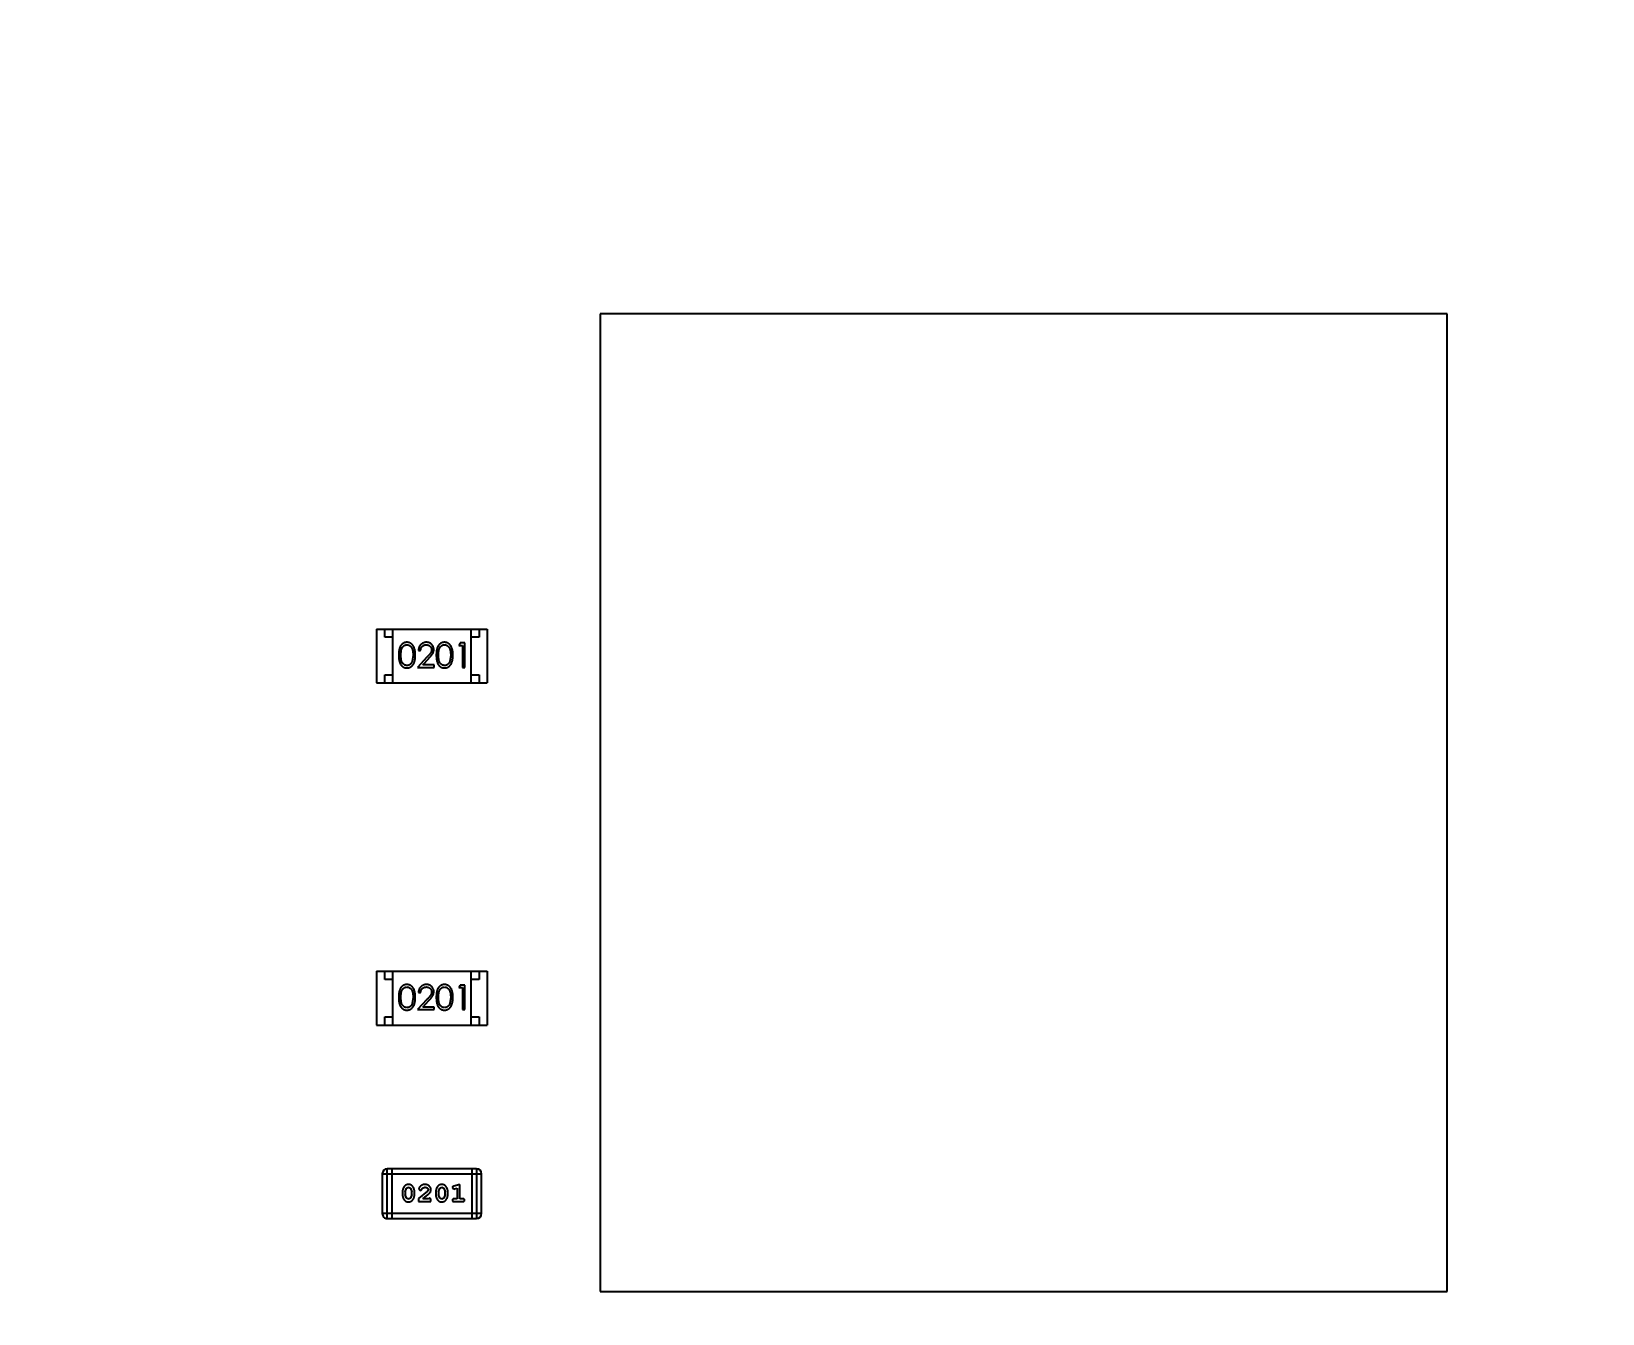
# Model space of a CAD drawing. Header units: inches. Extents: x 246 to 500, y -220 to -17.
# Drawn here: x 446.2 to 455.84, y -102.89 to -95.03 of the extents above; entities that cross this region are included whole.
import ezdxf

# ---------------------------------------------------------------- set-up
doc = ezdxf.new("R2010")
doc.units = ezdxf.units.IN
doc.header["$LTSCALE"] = 1.21
doc.header["$MEASUREMENT"] = 0
doc.header["$PDMODE"] = 3
doc.header["$PDSIZE"] = 0.3125
doc.layers.get('0').update_dxf_attribs({"linetype": 'CONTINUOUS'})
doc.layers.get('Defpoints').update_dxf_attribs({"linetype": 'CONTINUOUS'})
doc.layers.add('DIM', color=3, linetype='CONTINUOUS')
doc.styles.get("Standard").update_dxf_attribs({"font": 'txt', "width": 0.8})
doc.dimstyles.get("Standard").update_dxf_attribs({"dimtxt": 0.15625, "dimasz": 0.1875, "dimexe": 0.125, "dimexo": 0.0625, "dimgap": 0.09, "dimtad": 0, "dimtih": 1, "dimtoh": 1, "dimzin": 4, "dimdsep": 46, "dimtxsty": 'Standard', "dimblk": '_FILLED', "dimblk1": '_FILLED', "dimblk2": '_FILLED', "dimcen": 0.09, "dimazin": 1, "dimtp": 0.01, "dimtm": 0.01, "dimtfac": 1, "dimtofl": 0, "dimtmove": 0, "dimatfit": 3, "dimldrblk": '_FILLED', "dimfxl": 1, "dimtolj": 1, "dimtzin": 4, "dimarcsym": 0})

# ---------------------------------------------------------------- blocks, each defined once
blk = doc.blocks.new('_FILLED')
at = {"color": 0, "linetype": 'ByBlock'}
blk.add_solid([(0, 0), (-1, 0.1667), (-1, -0.1667)], dxfattribs=at)
blk = doc.blocks.new('*D61')
at = {"layer": 'Defpoints', "color": 0}
for p in [(433.4401, -77.4879), (433.4401, -91.8581), (457.6897, -127.8567)]:
    blk.add_point(p, dxfattribs=at)
at = {"layer": 'DIM', "color": 0, "lineweight": -2}
for p, q in [((433.4401, -91.7956), (433.4401, -77.3629)), ((457.6897, -127.7942), (457.6897, -77.3629)), ((435.4401, -77.4879), (442.2749, -77.4879)), ((455.6897, -77.4879), (448.8549, -77.4879))]:
    blk.add_line(p, q, dxfattribs=at)
at = {"layer": 'DIM', "color": 0, "lineweight": -2, "xscale": 2, "yscale": 2, "zscale": 2, "rotation": 180}
blk.add_blockref('_FILLED', (433.4401, -77.4879), dxfattribs=at)
at = {"layer": 'DIM', "color": 0, "lineweight": -2, "xscale": 2, "yscale": 2, "zscale": 2}
blk.add_blockref('_FILLED', (457.6897, -77.4879), dxfattribs=at)
at = {"layer": 'DIM', "color": 0, "insert": (445.5649, -77.4879), "char_height": 2, "attachment_point": 5}
blk.add_mtext('\\A1;24.25', dxfattribs=at)

msp = doc.modelspace()

# ---------------------------------------------------------------- linework, layer by layer
at = {"color": 7, "linetype": 'Continuous'}
for p, q in [((449.6889, -96.7599), (449.6889, -102.7599)), ((454.8889, -96.7599), (449.6889, -96.7599)), ((454.8889, -102.7599), (454.8889, -96.7599)), ((448.3151, -98.6942), (448.3151, -99.0242)), ((448.3151, -98.6942), (448.9951, -98.6942)), ((448.3651, -98.7442), (448.3651, -98.6942)), ((448.4151, -98.7442), (448.3651, -98.7442)), ((448.4151, -99.0242), (448.4151, -98.6942)), ((448.8951, -99.0242), (448.8951, -98.6942)), ((448.9451, -98.7442), (448.8951, -98.7442)), ((448.9451, -98.6942), (448.9451, -98.7442)), ((448.9951, -98.6942), (448.9951, -99.0242)), ((448.5396, -98.8539), (448.5339, -98.8916)), ((448.6247, -98.8668), (448.5665, -98.9289)), ((448.5723, -98.8251), (448.5858, -98.8251)), ((448.5986, -98.9135), (448.6362, -98.8735)), ((448.7704, -98.8539), (448.7647, -98.8916)), ((448.8292, -98.7789), (448.8204, -98.7943)), ((448.8204, -98.7943), (448.8434, -98.7943)), ((448.8569, -98.7789), (448.8292, -98.7789)), ((448.8434, -98.7943), (448.8434, -98.9289)), ((448.8569, -98.9289), (448.8569, -98.7789)), ((448.5665, -98.9289), (448.6684, -98.9289)), ((448.6684, -98.9135), (448.5986, -98.9135)), ((448.6684, -98.9289), (448.6684, -98.9135)), ((448.8434, -98.9289), (448.8569, -98.9289)), ((448.3151, -99.0242), (448.9951, -99.0242)), ((448.3651, -99.0242), (448.3651, -98.9742)), ((448.3651, -98.9742), (448.4151, -98.9742)), ((448.8951, -98.9742), (448.9451, -98.9742)), ((448.9451, -98.9742), (448.9451, -99.0242)), ((448.3151, -100.7941), (448.3151, -101.1241)), ((448.3151, -100.7941), (448.9951, -100.7941)), ((448.3651, -100.8441), (448.3651, -100.7941)), ((448.4151, -101.1241), (448.4151, -100.7941)), ((448.8951, -101.1241), (448.8951, -100.7941)), ((448.9451, -100.7941), (448.9451, -100.8441)), ((448.9951, -100.7941), (448.9951, -101.1241)), ((448.4151, -100.8441), (448.3651, -100.8441)), ((448.8292, -100.8788), (448.8204, -100.8942)), ((448.8204, -100.8942), (448.8435, -100.8942)), ((448.8569, -100.8788), (448.8292, -100.8788)), ((448.8435, -100.8942), (448.8435, -101.0288)), ((448.8569, -101.0288), (448.8569, -100.8788)), ((448.9451, -100.8441), (448.8951, -100.8441)), ((448.5396, -100.9538), (448.534, -100.9916)), ((448.6247, -100.9668), (448.5666, -101.0288)), ((448.5723, -100.925), (448.5858, -100.925)), ((448.5987, -101.0135), (448.6362, -100.9734)), ((448.7704, -100.9538), (448.7647, -100.9916)), ((448.3651, -101.1241), (448.3651, -101.0741)), ((448.3651, -101.0741), (448.4151, -101.0741)), ((448.5666, -101.0288), (448.6685, -101.0288)), ((448.6685, -101.0135), (448.5987, -101.0135)), ((448.6685, -101.0288), (448.6685, -101.0135)), ((448.8435, -101.0288), (448.8569, -101.0288)), ((448.8951, -101.0741), (448.9451, -101.0741)), ((448.9451, -101.0741), (448.9451, -101.1241)), ((448.3151, -101.1241), (448.9951, -101.1241)), ((448.3505, -102.037), (448.3505, -102.2808)), ((448.3505, -102.037), (448.9601, -102.037)), ((448.3809, -102.3113), (448.3809, -102.0065)), ((448.9296, -102.0065), (448.3809, -102.0065)), ((448.4114, -102.3113), (448.4114, -102.0065)), ((448.8991, -102.0065), (448.8991, -102.3113)), ((448.9296, -102.0065), (448.9296, -102.3113)), ((448.9601, -102.2808), (448.9601, -102.037)), ((448.4743, -102.1469), (448.4743, -102.1646)), ((448.4916, -102.1471), (448.4989, -102.1254)), ((448.4916, -102.1471), (448.4916, -102.1644)), ((448.4989, -102.1254), (448.5113, -102.1196)), ((448.5113, -102.1196), (448.5234, -102.1248)), ((448.5234, -102.1248), (448.531, -102.1471)), ((448.531, -102.1644), (448.531, -102.1471)), ((448.5483, -102.1646), (448.5483, -102.1469)), ((448.6269, -102.1438), (448.5719, -102.1888)), ((448.575, -102.1316), (448.5838, -102.14)), ((448.5838, -102.14), (448.5923, -102.1335)), ((448.5923, -102.1335), (448.5973, -102.1249)), ((448.5973, -102.1249), (448.6122, -102.1196)), ((448.6317, -102.1341), (448.6269, -102.1438)), ((448.6788, -102.1469), (448.6788, -102.1646)), ((448.6962, -102.1471), (448.7034, -102.1254)), ((448.6962, -102.1471), (448.6962, -102.1644)), ((448.7034, -102.1254), (448.7158, -102.1196)), ((448.7158, -102.1196), (448.7279, -102.1248)), ((448.7279, -102.1248), (448.7355, -102.1471)), ((448.7355, -102.1644), (448.7355, -102.1471)), ((448.7528, -102.1646), (448.7528, -102.1469)), ((448.7811, -102.1213), (448.789, -102.1306)), ((448.789, -102.1306), (448.7944, -102.1295)), ((448.8267, -102.1023), (448.7901, -102.1121)), ((448.7944, -102.1295), (448.8094, -102.1254)), ((448.8094, -102.1254), (448.8094, -102.1904)), ((448.8267, -102.1904), (448.8267, -102.1023)), ((448.4993, -102.1866), (448.4916, -102.1644)), ((448.5114, -102.1919), (448.4993, -102.1866)), ((448.5237, -102.1861), (448.5114, -102.1919)), ((448.531, -102.1644), (448.5237, -102.1861)), ((448.5719, -102.1888), (448.5719, -102.2077)), ((448.5719, -102.2077), (448.649, -102.2077)), ((448.5986, -102.1904), (448.6322, -102.1633)), ((448.6348, -102.1904), (448.5986, -102.1904)), ((448.6403, -102.1872), (448.6348, -102.1904)), ((448.649, -102.2077), (448.649, -102.1998)), ((448.7038, -102.1866), (448.6962, -102.1644)), ((448.7159, -102.1919), (448.7038, -102.1866)), ((448.7282, -102.1861), (448.7159, -102.1919)), ((448.7355, -102.1644), (448.7282, -102.1861)), ((448.8094, -102.1904), (448.7921, -102.1904)), ((448.7921, -102.2077), (448.844, -102.2077)), ((448.844, -102.1904), (448.8267, -102.1904)), ((448.9601, -102.2808), (448.3505, -102.2808)), ((448.3809, -102.3113), (448.9296, -102.3113)), ((449.6889, -102.7599), (454.8889, -102.7599))]:
    msp.add_line(p, q, dxfattribs=at)
for centre, start, end in [((448.3809, -102.037), 89.99989, 179.99989), ((448.9296, -102.037), 359.99989, 89.99989), ((448.3809, -102.2808), 179.99989, 269.99989), ((448.9296, -102.2808), 269.99989, 359.99989)]:
    msp.add_arc(centre, 0.0305, start, end, dxfattribs=at)
for points, knots in [([(448.5013, -98.7751), (448.5001, -98.7751), (448.4978, -98.7751), (448.4943, -98.7756), (448.491, -98.7762), (448.4877, -98.7772), (448.4844, -98.7783), (448.4813, -98.7798), (448.4783, -98.7815), (448.4753, -98.7834), (448.4725, -98.7857), (448.4699, -98.7881), (448.4674, -98.7908), (448.4651, -98.7938), (448.4629, -98.797), (448.4609, -98.8004), (448.4591, -98.8041), (448.4574, -98.8081), (448.4559, -98.8124), (448.4546, -98.8171), (448.4535, -98.8222), (448.4527, -98.8278), (448.452, -98.8337), (448.4515, -98.8401), (448.4512, -98.8469), (448.4512, -98.8516), (448.4511, -98.854)], [0, 0, 0, 0, 0.033742, 0.066533, 0.099153, 0.13154, 0.164087, 0.196563, 0.229707, 0.263315, 0.297504, 0.331686, 0.366482, 0.4021, 0.438958, 0.476748, 0.515985, 0.556589, 0.599519, 0.645765, 0.695487, 0.748721, 0.805687, 0.866754, 0.931405, 1, 1, 1, 1]), ([(448.5531, -98.854), (448.553, -98.8517), (448.553, -98.8472), (448.5527, -98.8406), (448.5522, -98.8344), (448.5514, -98.8286), (448.5505, -98.8231), (448.5493, -98.818), (448.5479, -98.8132), (448.5463, -98.8088), (448.5445, -98.8047), (448.5426, -98.8009), (448.5404, -98.7973), (448.5382, -98.794), (448.5358, -98.791), (448.5332, -98.7882), (448.5305, -98.7857), (448.5276, -98.7835), (448.5246, -98.7815), (448.5216, -98.7798), (448.5184, -98.7783), (448.5151, -98.7771), (448.5118, -98.7762), (448.5084, -98.7755), (448.5049, -98.7751), (448.5025, -98.7751), (448.5013, -98.7751)], [0, 0, 0, 0, 0.065278, 0.127205, 0.186168, 0.241675, 0.294115, 0.343609, 0.390387, 0.434463, 0.476646, 0.517002, 0.555936, 0.593716, 0.630057, 0.665601, 0.700745, 0.734917, 0.768681, 0.802087, 0.834849, 0.867433, 0.900138, 0.932806, 0.966212, 1, 1, 1, 1]), ([(448.6212, -98.7751), (448.6195, -98.7751), (448.6162, -98.7752), (448.6114, -98.7759), (448.6068, -98.777), (448.6024, -98.7785), (448.5982, -98.7805), (448.5941, -98.7829), (448.5903, -98.7858), (448.5868, -98.7891), (448.5835, -98.7927), (448.5806, -98.7966), (448.5782, -98.8008), (448.5762, -98.8052), (448.5745, -98.8098), (448.5734, -98.8147), (448.5726, -98.8198), (448.5724, -98.8233), (448.5723, -98.8251)], [0, 0, 0, 0, 0.06445, 0.126725, 0.187421, 0.247417, 0.306749, 0.366595, 0.427749, 0.490235, 0.553031, 0.614805, 0.676505, 0.738096, 0.801021, 0.864897, 0.931209, 1, 1, 1, 1]), ([(448.6665, -98.8197), (448.6665, -98.8182), (448.6664, -98.8153), (448.6658, -98.811), (448.6648, -98.8068), (448.6635, -98.8028), (448.6617, -98.7989), (448.6595, -98.7953), (448.657, -98.7917), (448.654, -98.7883), (448.6508, -98.7852), (448.6473, -98.7825), (448.6435, -98.7802), (448.6396, -98.7783), (448.6353, -98.7769), (448.6308, -98.7758), (448.6261, -98.7752), (448.6229, -98.7751), (448.6212, -98.7751)], [0, 0, 0, 0, 0.06271, 0.123347, 0.183401, 0.242828, 0.302097, 0.36242, 0.423725, 0.487032, 0.550491, 0.612709, 0.674265, 0.73617, 0.799211, 0.863483, 0.930525, 1, 1, 1, 1]), ([(448.7321, -98.7751), (448.7309, -98.7751), (448.7285, -98.7751), (448.7251, -98.7756), (448.7217, -98.7762), (448.7184, -98.7772), (448.7152, -98.7783), (448.7121, -98.7798), (448.7091, -98.7815), (448.7061, -98.7834), (448.7033, -98.7857), (448.7006, -98.7881), (448.6982, -98.7908), (448.6958, -98.7938), (448.6937, -98.797), (448.6917, -98.8004), (448.6898, -98.8041), (448.6882, -98.8081), (448.6867, -98.8124), (448.6854, -98.8171), (448.6843, -98.8222), (448.6835, -98.8278), (448.6828, -98.8337), (448.6823, -98.8401), (448.682, -98.8469), (448.6819, -98.8516), (448.6819, -98.854)], [0, 0, 0, 0, 0.033742, 0.066533, 0.099153, 0.13154, 0.164087, 0.196563, 0.229707, 0.263315, 0.297504, 0.331686, 0.366482, 0.4021, 0.438958, 0.476748, 0.515985, 0.556589, 0.599519, 0.645765, 0.695487, 0.748721, 0.805687, 0.866754, 0.931405, 1, 1, 1, 1]), ([(448.7838, -98.854), (448.7838, -98.8517), (448.7838, -98.8472), (448.7835, -98.8406), (448.7829, -98.8344), (448.7822, -98.8286), (448.7812, -98.8231), (448.7801, -98.818), (448.7786, -98.8132), (448.7771, -98.8088), (448.7752, -98.8047), (448.7733, -98.8009), (448.7712, -98.7973), (448.769, -98.794), (448.7665, -98.791), (448.764, -98.7882), (448.7613, -98.7857), (448.7584, -98.7835), (448.7554, -98.7815), (448.7523, -98.7798), (448.7492, -98.7783), (448.7459, -98.7771), (448.7426, -98.7762), (448.7391, -98.7755), (448.7356, -98.7751), (448.7333, -98.7751), (448.7321, -98.7751)], [0, 0, 0, 0, 0.065278, 0.127205, 0.186168, 0.241675, 0.294115, 0.343609, 0.390387, 0.434463, 0.476646, 0.517002, 0.555936, 0.593716, 0.630057, 0.665601, 0.700745, 0.734917, 0.768681, 0.802087, 0.834849, 0.867433, 0.900138, 0.932806, 0.966212, 1, 1, 1, 1]), ([(448.4511, -98.854), (448.4512, -98.8564), (448.4512, -98.861), (448.4515, -98.8678), (448.452, -98.8741), (448.4527, -98.8801), (448.4536, -98.8856), (448.4547, -98.8908), (448.456, -98.8955), (448.4575, -98.8998), (448.4592, -98.9038), (448.4611, -98.9075), (448.4631, -98.911), (448.4652, -98.9142), (448.4675, -98.9172), (448.47, -98.9199), (448.4727, -98.9223), (448.4755, -98.9245), (448.4784, -98.9265), (448.4814, -98.9281), (448.4845, -98.9296), (448.4877, -98.9307), (448.491, -98.9317), (448.4943, -98.9323), (448.4978, -98.9327), (448.5001, -98.9328), (448.5013, -98.9328)], [0, 0, 0, 0, 0.068113, 0.132564, 0.193427, 0.250218, 0.303569, 0.353576, 0.400235, 0.443586, 0.484619, 0.524292, 0.56238, 0.599049, 0.63494, 0.669782, 0.704009, 0.737842, 0.771098, 0.803896, 0.836415, 0.868639, 0.900715, 0.933378, 0.966213, 1, 1, 1, 1]), ([(448.4646, -98.8539), (448.4646, -98.8519), (448.4646, -98.848), (448.4649, -98.8423), (448.4652, -98.8371), (448.4657, -98.8322), (448.4663, -98.8276), (448.4672, -98.8235), (448.4681, -98.8197), (448.4692, -98.8163), (448.4704, -98.8132), (448.4718, -98.8103), (448.4733, -98.8076), (448.4749, -98.8051), (448.4766, -98.8028), (448.4785, -98.8006), (448.4806, -98.7987), (448.4834, -98.7965), (448.4872, -98.7941), (448.4919, -98.792), (448.4968, -98.7907), (448.5001, -98.7906), (448.5017, -98.7905)], [0, 0, 0, 0, 0.073302, 0.142286, 0.206253, 0.266017, 0.321612, 0.372532, 0.419497, 0.462398, 0.502825, 0.541489, 0.579034, 0.615143, 0.650298, 0.684912, 0.718701, 0.752189, 0.817245, 0.879117, 0.939613, 1, 1, 1, 1]), ([(448.5017, -98.9174), (448.5001, -98.9173), (448.4968, -98.9171), (448.4919, -98.9158), (448.4872, -98.9138), (448.4834, -98.9114), (448.4806, -98.9091), (448.4785, -98.9072), (448.4766, -98.905), (448.4748, -98.9027), (448.4732, -98.9002), (448.4717, -98.8975), (448.4704, -98.8946), (448.4691, -98.8915), (448.468, -98.8881), (448.4671, -98.8843), (448.4664, -98.8801), (448.4657, -98.8756), (448.4652, -98.8707), (448.4649, -98.8655), (448.4646, -98.8598), (448.4646, -98.8559), (448.4646, -98.8539)], [0, 0, 0, 0, 0.060034, 0.120278, 0.182348, 0.247919, 0.281641, 0.315701, 0.350322, 0.385703, 0.421819, 0.459196, 0.497866, 0.538301, 0.58121, 0.628183, 0.679403, 0.734699, 0.794074, 0.858416, 0.927049, 1, 1, 1, 1]), ([(448.5013, -98.9328), (448.5025, -98.9328), (448.5049, -98.9327), (448.5084, -98.9323), (448.5118, -98.9316), (448.5152, -98.9307), (448.5184, -98.9295), (448.5216, -98.928), (448.5247, -98.9263), (448.5277, -98.9243), (448.5306, -98.922), (448.5333, -98.9195), (448.5359, -98.9167), (448.5383, -98.9137), (448.5406, -98.9104), (448.5427, -98.9068), (448.5446, -98.903), (448.5464, -98.899), (448.548, -98.8946), (448.5493, -98.8898), (448.5505, -98.8847), (448.5515, -98.8793), (448.5521, -98.8735), (448.5527, -98.8673), (448.553, -98.8608), (448.553, -98.8563), (448.5531, -98.854)], [0, 0, 0, 0, 0.033824, 0.067298, 0.10028, 0.133019, 0.165736, 0.198792, 0.232372, 0.266409, 0.301016, 0.336196, 0.371972, 0.408574, 0.446394, 0.485225, 0.525372, 0.567224, 0.611081, 0.65775, 0.70702, 0.759235, 0.814484, 0.873227, 0.934937, 1, 1, 1, 1]), ([(448.5017, -98.7905), (448.5034, -98.7906), (448.5067, -98.7907), (448.5115, -98.792), (448.5162, -98.7941), (448.5199, -98.7964), (448.5228, -98.7987), (448.5248, -98.8007), (448.5268, -98.803), (448.5286, -98.8054), (448.5303, -98.8082), (448.5318, -98.8111), (448.5333, -98.8143), (448.5346, -98.8177), (448.5358, -98.8214), (448.5368, -98.8253), (448.5377, -98.8295), (448.5384, -98.8339), (448.5389, -98.8385), (448.5394, -98.8434), (448.5395, -98.8486), (448.5396, -98.8521), (448.5396, -98.8539)], [0, 0, 0, 0, 0.059689, 0.119507, 0.181075, 0.246162, 0.279894, 0.314468, 0.350403, 0.387474, 0.426147, 0.466624, 0.508745, 0.553328, 0.600058, 0.649177, 0.700552, 0.754894, 0.811825, 0.871514, 0.934319, 1, 1, 1, 1]), ([(448.5858, -98.8251), (448.5859, -98.8237), (448.5861, -98.8211), (448.5869, -98.8174), (448.5878, -98.8138), (448.5891, -98.8105), (448.5906, -98.8074), (448.5923, -98.8045), (448.5943, -98.8019), (448.5966, -98.7995), (448.599, -98.7974), (448.6016, -98.7955), (448.6044, -98.794), (448.6074, -98.7927), (448.6104, -98.7917), (448.6137, -98.791), (448.617, -98.7906), (448.6194, -98.7905), (448.6205, -98.7905)], [0, 0, 0, 0, 0.073648, 0.143686, 0.210962, 0.275557, 0.338064, 0.399311, 0.4594, 0.51934, 0.579024, 0.637809, 0.695959, 0.754122, 0.813113, 0.873453, 0.935561, 1, 1, 1, 1]), ([(448.6205, -98.7905), (448.6216, -98.7905), (448.6239, -98.7906), (448.6271, -98.791), (448.6302, -98.7917), (448.6331, -98.7927), (448.636, -98.7939), (448.6387, -98.7955), (448.6412, -98.7973), (448.6437, -98.7994), (448.6459, -98.8017), (448.6478, -98.8041), (448.6494, -98.8066), (448.6508, -98.8093), (448.6518, -98.812), (448.6525, -98.8149), (448.653, -98.8178), (448.653, -98.8199), (448.6531, -98.8209)], [0, 0, 0, 0, 0.068027, 0.133505, 0.19695, 0.26027, 0.322741, 0.384982, 0.448465, 0.513424, 0.578224, 0.640011, 0.700094, 0.760067, 0.819012, 0.877878, 0.938035, 1, 1, 1, 1]), ([(448.6531, -98.8209), (448.653, -98.8225), (448.6529, -98.8257), (448.6518, -98.8305), (448.6501, -98.8352), (448.6482, -98.839), (448.6461, -98.8421), (448.6442, -98.8448), (448.6419, -98.8477), (448.6392, -98.851), (448.6361, -98.8545), (448.6327, -98.8584), (448.6288, -98.8625), (448.6261, -98.8654), (448.6247, -98.8668)], [0, 0, 0, 0, 0.088014, 0.174976, 0.2638, 0.355443, 0.406413, 0.465519, 0.533076, 0.609353, 0.693899, 0.787171, 0.889197, 1, 1, 1, 1]), ([(448.6362, -98.8735), (448.6376, -98.872), (448.6404, -98.869), (448.6443, -98.8646), (448.6479, -98.8605), (448.6511, -98.8566), (448.6539, -98.853), (448.6564, -98.8496), (448.6585, -98.8465), (448.6608, -98.8426), (448.6632, -98.8379), (448.6651, -98.832), (448.6663, -98.8259), (448.6665, -98.8218), (448.6665, -98.8197)], [0, 0, 0, 0, 0.09953, 0.192079, 0.277712, 0.357454, 0.429648, 0.495771, 0.555538, 0.608657, 0.707578, 0.804328, 0.901298, 1, 1, 1, 1]), ([(448.6819, -98.854), (448.6819, -98.8564), (448.682, -98.861), (448.6823, -98.8678), (448.6828, -98.8741), (448.6835, -98.8801), (448.6844, -98.8856), (448.6854, -98.8908), (448.6868, -98.8955), (448.6883, -98.8998), (448.69, -98.9038), (448.6918, -98.9075), (448.6938, -98.911), (448.696, -98.9142), (448.6983, -98.9172), (448.7008, -98.9199), (448.7034, -98.9223), (448.7062, -98.9245), (448.7092, -98.9265), (448.7122, -98.9281), (448.7153, -98.9296), (448.7185, -98.9307), (448.7217, -98.9317), (448.7251, -98.9323), (448.7285, -98.9327), (448.7309, -98.9328), (448.7321, -98.9328)], [0, 0, 0, 0, 0.068113, 0.132564, 0.193427, 0.250218, 0.303569, 0.353576, 0.400235, 0.443586, 0.484619, 0.524292, 0.56238, 0.599049, 0.63494, 0.669782, 0.704009, 0.737842, 0.771098, 0.803896, 0.836415, 0.868639, 0.900715, 0.933378, 0.966213, 1, 1, 1, 1]), ([(448.6954, -98.8539), (448.6954, -98.8519), (448.6954, -98.848), (448.6957, -98.8423), (448.696, -98.8371), (448.6965, -98.8322), (448.6971, -98.8276), (448.6979, -98.8235), (448.6988, -98.8197), (448.6999, -98.8163), (448.7012, -98.8132), (448.7025, -98.8103), (448.704, -98.8076), (448.7057, -98.8051), (448.7074, -98.8028), (448.7093, -98.8006), (448.7113, -98.7987), (448.7142, -98.7965), (448.7179, -98.7941), (448.7226, -98.792), (448.7275, -98.7907), (448.7309, -98.7906), (448.7325, -98.7905)], [0, 0, 0, 0, 0.073302, 0.142286, 0.206253, 0.266017, 0.321612, 0.372532, 0.419497, 0.462398, 0.502825, 0.541489, 0.579034, 0.615143, 0.650298, 0.684912, 0.718701, 0.752189, 0.817245, 0.879117, 0.939613, 1, 1, 1, 1]), ([(448.7325, -98.9174), (448.7309, -98.9173), (448.7276, -98.9171), (448.7227, -98.9158), (448.7179, -98.9138), (448.7142, -98.9114), (448.7113, -98.9091), (448.7093, -98.9072), (448.7074, -98.905), (448.7056, -98.9027), (448.704, -98.9002), (448.7025, -98.8975), (448.7012, -98.8946), (448.6999, -98.8915), (448.6988, -98.8881), (448.6979, -98.8843), (448.6971, -98.8801), (448.6965, -98.8756), (448.696, -98.8707), (448.6956, -98.8655), (448.6954, -98.8598), (448.6954, -98.8559), (448.6954, -98.8539)], [0, 0, 0, 0, 0.060034, 0.120278, 0.182348, 0.247919, 0.281641, 0.315701, 0.350322, 0.385703, 0.421819, 0.459196, 0.497866, 0.538301, 0.58121, 0.628183, 0.679403, 0.734699, 0.794074, 0.858416, 0.927049, 1, 1, 1, 1]), ([(448.7321, -98.9328), (448.7333, -98.9328), (448.7356, -98.9327), (448.7391, -98.9323), (448.7426, -98.9316), (448.7459, -98.9307), (448.7492, -98.9295), (448.7524, -98.928), (448.7555, -98.9263), (448.7585, -98.9243), (448.7614, -98.922), (448.7641, -98.9195), (448.7667, -98.9167), (448.7691, -98.9137), (448.7714, -98.9104), (448.7734, -98.9068), (448.7754, -98.903), (448.7771, -98.899), (448.7788, -98.8946), (448.7801, -98.8898), (448.7813, -98.8847), (448.7822, -98.8793), (448.7829, -98.8735), (448.7835, -98.8673), (448.7838, -98.8608), (448.7838, -98.8563), (448.7838, -98.854)], [0, 0, 0, 0, 0.033824, 0.067298, 0.10028, 0.133019, 0.165736, 0.198792, 0.232372, 0.266409, 0.301016, 0.336196, 0.371972, 0.408574, 0.446394, 0.485225, 0.525372, 0.567224, 0.611081, 0.65775, 0.70702, 0.759235, 0.814484, 0.873227, 0.934937, 1, 1, 1, 1]), ([(448.7325, -98.7905), (448.7342, -98.7906), (448.7374, -98.7907), (448.7423, -98.792), (448.747, -98.7941), (448.7507, -98.7964), (448.7536, -98.7987), (448.7556, -98.8007), (448.7576, -98.803), (448.7594, -98.8054), (448.7611, -98.8082), (448.7626, -98.8111), (448.7641, -98.8143), (448.7654, -98.8177), (448.7665, -98.8214), (448.7676, -98.8253), (448.7684, -98.8295), (448.7692, -98.8339), (448.7697, -98.8385), (448.7701, -98.8434), (448.7703, -98.8486), (448.7703, -98.8521), (448.7704, -98.8539)], [0, 0, 0, 0, 0.059689, 0.119507, 0.181075, 0.246162, 0.279894, 0.314468, 0.350403, 0.387474, 0.426147, 0.466624, 0.508745, 0.553328, 0.600058, 0.649177, 0.700552, 0.754894, 0.811825, 0.871514, 0.934319, 1, 1, 1, 1]), ([(448.5339, -98.8916), (448.5335, -98.8927), (448.5328, -98.8947), (448.5314, -98.8977), (448.53, -98.9004), (448.5284, -98.9029), (448.5266, -98.9052), (448.5248, -98.9074), (448.5228, -98.9093), (448.52, -98.9115), (448.5163, -98.9139), (448.5116, -98.9159), (448.5067, -98.9172), (448.5034, -98.9173), (448.5017, -98.9174)], [0, 0, 0, 0, 0.075949, 0.148549, 0.218996, 0.286119, 0.351826, 0.416074, 0.478265, 0.540325, 0.660405, 0.774606, 0.887187, 1, 1, 1, 1]), ([(448.7647, -98.8916), (448.7643, -98.8927), (448.7635, -98.8947), (448.7622, -98.8977), (448.7608, -98.9004), (448.7591, -98.9029), (448.7574, -98.9052), (448.7556, -98.9074), (448.7535, -98.9093), (448.7507, -98.9115), (448.747, -98.9139), (448.7423, -98.9159), (448.7375, -98.9172), (448.7342, -98.9173), (448.7325, -98.9174)], [0, 0, 0, 0, 0.075949, 0.148549, 0.218996, 0.286119, 0.351826, 0.416074, 0.478265, 0.540325, 0.660405, 0.774606, 0.887187, 1, 1, 1, 1]), ([(448.5013, -100.875), (448.5001, -100.875), (448.4978, -100.8751), (448.4943, -100.8755), (448.491, -100.8761), (448.4877, -100.8771), (448.4845, -100.8782), (448.4814, -100.8797), (448.4783, -100.8814), (448.4754, -100.8834), (448.4726, -100.8856), (448.4699, -100.888), (448.4674, -100.8907), (448.4651, -100.8937), (448.463, -100.8969), (448.4609, -100.9003), (448.4591, -100.9041), (448.4574, -100.908), (448.456, -100.9123), (448.4547, -100.917), (448.4536, -100.9221), (448.4527, -100.9277), (448.452, -100.9336), (448.4515, -100.94), (448.4512, -100.9468), (448.4512, -100.9515), (448.4512, -100.9539)], [0, 0, 0, 0, 0.033742, 0.066533, 0.099153, 0.13154, 0.164087, 0.196563, 0.229707, 0.263315, 0.297504, 0.331686, 0.366482, 0.4021, 0.438958, 0.476748, 0.515985, 0.556589, 0.599519, 0.645765, 0.695487, 0.748721, 0.805687, 0.866754, 0.931405, 1, 1, 1, 1]), ([(448.4646, -100.9538), (448.4646, -100.9518), (448.4646, -100.9479), (448.4649, -100.9423), (448.4652, -100.937), (448.4658, -100.9321), (448.4664, -100.9275), (448.4672, -100.9234), (448.4681, -100.9197), (448.4692, -100.9162), (448.4704, -100.9131), (448.4718, -100.9102), (448.4733, -100.9075), (448.4749, -100.905), (448.4767, -100.9027), (448.4786, -100.9006), (448.4806, -100.8986), (448.4834, -100.8964), (448.4872, -100.894), (448.4919, -100.8919), (448.4968, -100.8906), (448.5001, -100.8905), (448.5018, -100.8904)], [0, 0, 0, 0, 0.073302, 0.142286, 0.206253, 0.266017, 0.321612, 0.372532, 0.419497, 0.462398, 0.502825, 0.541489, 0.579034, 0.615143, 0.650298, 0.684912, 0.718701, 0.752189, 0.817245, 0.879117, 0.939613, 1, 1, 1, 1]), ([(448.5531, -100.9539), (448.5531, -100.9516), (448.553, -100.9471), (448.5527, -100.9405), (448.5522, -100.9343), (448.5514, -100.9285), (448.5505, -100.923), (448.5493, -100.9179), (448.5479, -100.9131), (448.5463, -100.9087), (448.5445, -100.9046), (448.5426, -100.9008), (448.5405, -100.8972), (448.5382, -100.8939), (448.5358, -100.8909), (448.5332, -100.8881), (448.5305, -100.8856), (448.5276, -100.8834), (448.5247, -100.8814), (448.5216, -100.8797), (448.5184, -100.8782), (448.5151, -100.8771), (448.5118, -100.8761), (448.5084, -100.8755), (448.5049, -100.8751), (448.5025, -100.875), (448.5013, -100.875)], [0, 0, 0, 0, 0.065278, 0.127205, 0.186168, 0.241675, 0.294115, 0.343609, 0.390387, 0.434463, 0.476646, 0.517002, 0.555936, 0.593716, 0.630057, 0.665601, 0.700745, 0.734917, 0.768681, 0.802087, 0.834849, 0.867433, 0.900138, 0.932806, 0.966212, 1, 1, 1, 1]), ([(448.5018, -100.8904), (448.5034, -100.8905), (448.5067, -100.8906), (448.5115, -100.8919), (448.5162, -100.894), (448.52, -100.8964), (448.5228, -100.8987), (448.5249, -100.9007), (448.5268, -100.9029), (448.5286, -100.9054), (448.5303, -100.9081), (448.5319, -100.911), (448.5333, -100.9142), (448.5346, -100.9176), (448.5358, -100.9213), (448.5369, -100.9252), (448.5377, -100.9294), (448.5384, -100.9338), (448.5389, -100.9384), (448.5394, -100.9433), (448.5396, -100.9485), (448.5396, -100.952), (448.5396, -100.9538)], [0, 0, 0, 0, 0.059689, 0.119507, 0.181075, 0.246162, 0.279894, 0.314468, 0.350403, 0.387474, 0.426147, 0.466624, 0.508745, 0.553328, 0.600058, 0.649177, 0.700552, 0.754894, 0.811825, 0.871514, 0.934319, 1, 1, 1, 1]), ([(448.6212, -100.875), (448.6196, -100.875), (448.6163, -100.8751), (448.6114, -100.8758), (448.6068, -100.8769), (448.6024, -100.8784), (448.5982, -100.8804), (448.5942, -100.8829), (448.5903, -100.8857), (448.5868, -100.889), (448.5835, -100.8926), (448.5806, -100.8965), (448.5782, -100.9007), (448.5762, -100.9051), (448.5745, -100.9097), (448.5734, -100.9146), (448.5726, -100.9197), (448.5724, -100.9232), (448.5723, -100.925)], [0, 0, 0, 0, 0.06445, 0.126725, 0.187421, 0.247417, 0.306749, 0.366595, 0.427749, 0.490235, 0.553031, 0.614805, 0.676505, 0.738096, 0.801021, 0.864897, 0.931209, 1, 1, 1, 1]), ([(448.5858, -100.925), (448.5859, -100.9237), (448.5862, -100.9211), (448.5869, -100.9173), (448.5878, -100.9137), (448.5891, -100.9104), (448.5906, -100.9073), (448.5923, -100.9045), (448.5943, -100.9018), (448.5966, -100.8995), (448.5991, -100.8973), (448.6017, -100.8954), (448.6044, -100.8939), (448.6074, -100.8926), (448.6105, -100.8916), (448.6137, -100.8909), (448.6171, -100.8905), (448.6194, -100.8904), (448.6206, -100.8904)], [0, 0, 0, 0, 0.073648, 0.143686, 0.210962, 0.275557, 0.338064, 0.399311, 0.4594, 0.51934, 0.579024, 0.637809, 0.695959, 0.754122, 0.813113, 0.873453, 0.935561, 1, 1, 1, 1]), ([(448.6206, -100.8904), (448.6217, -100.8904), (448.6239, -100.8905), (448.6271, -100.8909), (448.6302, -100.8916), (448.6332, -100.8926), (448.636, -100.8938), (448.6387, -100.8954), (448.6413, -100.8972), (448.6437, -100.8993), (448.6459, -100.9016), (448.6478, -100.904), (448.6494, -100.9065), (448.6508, -100.9092), (448.6518, -100.9119), (448.6525, -100.9148), (448.653, -100.9177), (448.6531, -100.9198), (448.6531, -100.9208)], [0, 0, 0, 0, 0.068027, 0.133505, 0.19695, 0.26027, 0.322741, 0.384982, 0.448465, 0.513424, 0.578224, 0.640011, 0.700094, 0.760067, 0.819012, 0.877878, 0.938035, 1, 1, 1, 1]), ([(448.6666, -100.9196), (448.6665, -100.9181), (448.6664, -100.9152), (448.6659, -100.9109), (448.6648, -100.9067), (448.6635, -100.9027), (448.6617, -100.8989), (448.6595, -100.8952), (448.657, -100.8916), (448.6541, -100.8882), (448.6509, -100.8851), (448.6473, -100.8824), (448.6436, -100.8801), (448.6396, -100.8782), (448.6353, -100.8768), (448.6308, -100.8758), (448.6261, -100.8751), (448.6229, -100.875), (448.6212, -100.875)], [0, 0, 0, 0, 0.06271, 0.123347, 0.183401, 0.242828, 0.302097, 0.36242, 0.423725, 0.487032, 0.550491, 0.612709, 0.674265, 0.73617, 0.799211, 0.863483, 0.930525, 1, 1, 1, 1]), ([(448.7321, -100.875), (448.7309, -100.875), (448.7286, -100.8751), (448.7251, -100.8755), (448.7217, -100.8761), (448.7185, -100.8771), (448.7152, -100.8782), (448.7121, -100.8797), (448.7091, -100.8814), (448.7061, -100.8834), (448.7033, -100.8856), (448.7007, -100.888), (448.6982, -100.8907), (448.6959, -100.8937), (448.6937, -100.8969), (448.6917, -100.9003), (448.6899, -100.9041), (448.6882, -100.908), (448.6867, -100.9123), (448.6854, -100.917), (448.6843, -100.9221), (448.6835, -100.9277), (448.6828, -100.9336), (448.6823, -100.94), (448.682, -100.9468), (448.682, -100.9515), (448.6819, -100.9539)], [0, 0, 0, 0, 0.033742, 0.066533, 0.099153, 0.13154, 0.164087, 0.196563, 0.229707, 0.263315, 0.297504, 0.331686, 0.366482, 0.4021, 0.438958, 0.476748, 0.515985, 0.556589, 0.599519, 0.645765, 0.695487, 0.748721, 0.805687, 0.866754, 0.931405, 1, 1, 1, 1]), ([(448.6954, -100.9538), (448.6954, -100.9518), (448.6954, -100.9479), (448.6957, -100.9423), (448.696, -100.937), (448.6965, -100.9321), (448.6971, -100.9275), (448.698, -100.9234), (448.6989, -100.9197), (448.7, -100.9162), (448.7012, -100.9131), (448.7026, -100.9102), (448.7041, -100.9075), (448.7057, -100.905), (448.7074, -100.9027), (448.7093, -100.9006), (448.7113, -100.8986), (448.7142, -100.8964), (448.718, -100.894), (448.7227, -100.8919), (448.7276, -100.8906), (448.7309, -100.8905), (448.7325, -100.8904)], [0, 0, 0, 0, 0.073302, 0.142286, 0.206253, 0.266017, 0.321612, 0.372532, 0.419497, 0.462398, 0.502825, 0.541489, 0.579034, 0.615143, 0.650298, 0.684912, 0.718701, 0.752189, 0.817245, 0.879117, 0.939613, 1, 1, 1, 1]), ([(448.7839, -100.9539), (448.7838, -100.9516), (448.7838, -100.9471), (448.7835, -100.9405), (448.783, -100.9343), (448.7822, -100.9285), (448.7812, -100.923), (448.7801, -100.9179), (448.7787, -100.9131), (448.7771, -100.9087), (448.7753, -100.9046), (448.7734, -100.9008), (448.7712, -100.8972), (448.769, -100.8939), (448.7666, -100.8909), (448.764, -100.8881), (448.7613, -100.8856), (448.7584, -100.8834), (448.7554, -100.8814), (448.7523, -100.8797), (448.7492, -100.8782), (448.7459, -100.8771), (448.7426, -100.8761), (448.7392, -100.8755), (448.7357, -100.8751), (448.7333, -100.875), (448.7321, -100.875)], [0, 0, 0, 0, 0.065278, 0.127205, 0.186168, 0.241675, 0.294115, 0.343609, 0.390387, 0.434463, 0.476646, 0.517002, 0.555936, 0.593716, 0.630057, 0.665601, 0.700745, 0.734917, 0.768681, 0.802087, 0.834849, 0.867433, 0.900138, 0.932806, 0.966212, 1, 1, 1, 1]), ([(448.7325, -100.8904), (448.7342, -100.8905), (448.7375, -100.8906), (448.7423, -100.8919), (448.747, -100.894), (448.7507, -100.8964), (448.7536, -100.8987), (448.7556, -100.9007), (448.7576, -100.9029), (448.7594, -100.9054), (448.7611, -100.9081), (448.7626, -100.911), (448.7641, -100.9142), (448.7654, -100.9176), (448.7666, -100.9213), (448.7676, -100.9252), (448.7684, -100.9294), (448.7692, -100.9338), (448.7697, -100.9384), (448.7702, -100.9433), (448.7703, -100.9485), (448.7704, -100.952), (448.7704, -100.9538)], [0, 0, 0, 0, 0.059689, 0.119507, 0.181075, 0.246162, 0.279894, 0.314468, 0.350403, 0.387474, 0.426147, 0.466624, 0.508745, 0.553328, 0.600058, 0.649177, 0.700552, 0.754894, 0.811825, 0.871514, 0.934319, 1, 1, 1, 1]), ([(448.4512, -100.9539), (448.4512, -100.9563), (448.4512, -100.9609), (448.4515, -100.9677), (448.452, -100.974), (448.4527, -100.98), (448.4536, -100.9855), (448.4547, -100.9907), (448.456, -100.9954), (448.4575, -100.9997), (448.4592, -101.0037), (448.4611, -101.0074), (448.4631, -101.0109), (448.4653, -101.0141), (448.4676, -101.0171), (448.47, -101.0198), (448.4727, -101.0223), (448.4755, -101.0245), (448.4784, -101.0264), (448.4814, -101.0281), (448.4845, -101.0295), (448.4877, -101.0306), (448.491, -101.0316), (448.4943, -101.0322), (448.4978, -101.0326), (448.5001, -101.0327), (448.5013, -101.0327)], [0, 0, 0, 0, 0.068113, 0.132564, 0.193427, 0.250218, 0.303569, 0.353576, 0.400235, 0.443586, 0.484619, 0.524292, 0.56238, 0.599049, 0.63494, 0.669782, 0.704009, 0.737842, 0.771098, 0.803896, 0.836415, 0.868639, 0.900715, 0.933378, 0.966213, 1, 1, 1, 1]), ([(448.5018, -101.0173), (448.5001, -101.0172), (448.4968, -101.0171), (448.4919, -101.0158), (448.4872, -101.0137), (448.4834, -101.0113), (448.4806, -101.009), (448.4785, -101.0071), (448.4766, -101.0049), (448.4749, -101.0026), (448.4732, -101.0001), (448.4718, -100.9974), (448.4704, -100.9945), (448.4692, -100.9914), (448.4681, -100.988), (448.4672, -100.9842), (448.4664, -100.9801), (448.4657, -100.9756), (448.4653, -100.9707), (448.4649, -100.9654), (448.4646, -100.9597), (448.4646, -100.9558), (448.4646, -100.9538)], [0, 0, 0, 0, 0.060034, 0.120278, 0.182348, 0.247919, 0.281641, 0.315701, 0.350322, 0.385703, 0.421819, 0.459196, 0.497866, 0.538301, 0.58121, 0.628183, 0.679403, 0.734699, 0.794074, 0.858416, 0.927049, 1, 1, 1, 1]), ([(448.5013, -101.0327), (448.5025, -101.0327), (448.5049, -101.0326), (448.5084, -101.0322), (448.5118, -101.0315), (448.5152, -101.0306), (448.5184, -101.0294), (448.5216, -101.028), (448.5247, -101.0262), (448.5277, -101.0242), (448.5306, -101.022), (448.5334, -101.0194), (448.536, -101.0167), (448.5384, -101.0136), (448.5406, -101.0103), (448.5427, -101.0067), (448.5446, -101.0029), (448.5464, -100.9989), (448.548, -100.9945), (448.5493, -100.9897), (448.5505, -100.9846), (448.5515, -100.9792), (448.5522, -100.9734), (448.5527, -100.9672), (448.553, -100.9607), (448.5531, -100.9562), (448.5531, -100.9539)], [0, 0, 0, 0, 0.033824, 0.067298, 0.10028, 0.133019, 0.165736, 0.198792, 0.232372, 0.266409, 0.301016, 0.336196, 0.371972, 0.408574, 0.446394, 0.485225, 0.525372, 0.567224, 0.611081, 0.65775, 0.70702, 0.759235, 0.814484, 0.873227, 0.934937, 1, 1, 1, 1]), ([(448.534, -100.9916), (448.5336, -100.9926), (448.5328, -100.9946), (448.5315, -100.9976), (448.53, -101.0003), (448.5284, -101.0028), (448.5267, -101.0051), (448.5248, -101.0073), (448.5228, -101.0092), (448.52, -101.0114), (448.5163, -101.0138), (448.5116, -101.0158), (448.5067, -101.0171), (448.5034, -101.0172), (448.5018, -101.0173)], [0, 0, 0, 0, 0.075949, 0.148549, 0.218996, 0.286119, 0.351826, 0.416074, 0.478265, 0.540325, 0.660405, 0.774606, 0.887187, 1, 1, 1, 1]), ([(448.6531, -100.9208), (448.653, -100.9224), (448.6529, -100.9257), (448.6519, -100.9304), (448.6502, -100.9351), (448.6482, -100.9389), (448.6461, -100.942), (448.6443, -100.9447), (448.6419, -100.9476), (448.6393, -100.9509), (448.6362, -100.9545), (448.6327, -100.9583), (448.6289, -100.9624), (448.6261, -100.9653), (448.6247, -100.9668)], [0, 0, 0, 0, 0.088014, 0.174976, 0.2638, 0.355443, 0.406413, 0.465519, 0.533076, 0.609353, 0.693899, 0.787171, 0.889197, 1, 1, 1, 1]), ([(448.6362, -100.9734), (448.6376, -100.9719), (448.6404, -100.9689), (448.6444, -100.9645), (448.6479, -100.9604), (448.6511, -100.9565), (448.654, -100.9529), (448.6564, -100.9495), (448.6585, -100.9464), (448.6609, -100.9425), (448.6632, -100.9378), (448.6651, -100.9319), (448.6663, -100.9258), (448.6665, -100.9217), (448.6666, -100.9196)], [0, 0, 0, 0, 0.09953, 0.192079, 0.277712, 0.357454, 0.429648, 0.495771, 0.555538, 0.608657, 0.707578, 0.804328, 0.901298, 1, 1, 1, 1]), ([(448.6819, -100.9539), (448.682, -100.9563), (448.682, -100.9609), (448.6823, -100.9677), (448.6828, -100.974), (448.6835, -100.98), (448.6844, -100.9855), (448.6855, -100.9907), (448.6868, -100.9954), (448.6883, -100.9997), (448.69, -101.0037), (448.6919, -101.0074), (448.6939, -101.0109), (448.696, -101.0141), (448.6983, -101.0171), (448.7008, -101.0198), (448.7035, -101.0223), (448.7063, -101.0245), (448.7092, -101.0264), (448.7122, -101.0281), (448.7153, -101.0295), (448.7185, -101.0306), (448.7218, -101.0316), (448.7251, -101.0322), (448.7286, -101.0326), (448.7309, -101.0327), (448.7321, -101.0327)], [0, 0, 0, 0, 0.068113, 0.132564, 0.193427, 0.250218, 0.303569, 0.353576, 0.400235, 0.443586, 0.484619, 0.524292, 0.56238, 0.599049, 0.63494, 0.669782, 0.704009, 0.737842, 0.771098, 0.803896, 0.836415, 0.868639, 0.900715, 0.933378, 0.966213, 1, 1, 1, 1]), ([(448.7325, -101.0173), (448.7309, -101.0172), (448.7276, -101.0171), (448.7227, -101.0158), (448.718, -101.0137), (448.7142, -101.0113), (448.7114, -101.009), (448.7093, -101.0071), (448.7074, -101.0049), (448.7056, -101.0026), (448.704, -101.0001), (448.7025, -100.9974), (448.7012, -100.9945), (448.6999, -100.9914), (448.6988, -100.988), (448.6979, -100.9842), (448.6972, -100.9801), (448.6965, -100.9756), (448.696, -100.9707), (448.6957, -100.9654), (448.6954, -100.9597), (448.6954, -100.9558), (448.6954, -100.9538)], [0, 0, 0, 0, 0.060034, 0.120278, 0.182348, 0.247919, 0.281641, 0.315701, 0.350322, 0.385703, 0.421819, 0.459196, 0.497866, 0.538301, 0.58121, 0.628183, 0.679403, 0.734699, 0.794074, 0.858416, 0.927049, 1, 1, 1, 1]), ([(448.7321, -101.0327), (448.7333, -101.0327), (448.7357, -101.0326), (448.7392, -101.0322), (448.7426, -101.0315), (448.746, -101.0306), (448.7492, -101.0294), (448.7524, -101.028), (448.7555, -101.0262), (448.7585, -101.0242), (448.7614, -101.022), (448.7641, -101.0194), (448.7667, -101.0167), (448.7691, -101.0136), (448.7714, -101.0103), (448.7735, -101.0067), (448.7754, -101.0029), (448.7772, -100.9989), (448.7788, -100.9945), (448.7801, -100.9897), (448.7813, -100.9846), (448.7822, -100.9792), (448.7829, -100.9734), (448.7835, -100.9672), (448.7838, -100.9607), (448.7838, -100.9562), (448.7839, -100.9539)], [0, 0, 0, 0, 0.033824, 0.067298, 0.10028, 0.133019, 0.165736, 0.198792, 0.232372, 0.266409, 0.301016, 0.336196, 0.371972, 0.408574, 0.446394, 0.485225, 0.525372, 0.567224, 0.611081, 0.65775, 0.70702, 0.759235, 0.814484, 0.873227, 0.934937, 1, 1, 1, 1]), ([(448.7647, -100.9916), (448.7643, -100.9926), (448.7636, -100.9946), (448.7622, -100.9976), (448.7608, -101.0003), (448.7592, -101.0028), (448.7574, -101.0051), (448.7556, -101.0073), (448.7536, -101.0092), (448.7508, -101.0114), (448.7471, -101.0138), (448.7424, -101.0158), (448.7375, -101.0171), (448.7342, -101.0172), (448.7325, -101.0173)], [0, 0, 0, 0, 0.075949, 0.148549, 0.218996, 0.286119, 0.351826, 0.416074, 0.478265, 0.540325, 0.660405, 0.774606, 0.887187, 1, 1, 1, 1]), ([(448.5111, -102.1023), (448.5097, -102.1023), (448.5069, -102.1024), (448.5028, -102.1031), (448.499, -102.1042), (448.4954, -102.1058), (448.4921, -102.1079), (448.489, -102.1104), (448.4863, -102.1133), (448.4838, -102.1167), (448.4816, -102.1203), (448.4797, -102.124), (448.478, -102.1277), (448.4767, -102.1315), (448.4756, -102.1353), (448.4749, -102.1391), (448.4744, -102.143), (448.4744, -102.1456), (448.4743, -102.1469)], [0, 0, 0, 0, 0.06692, 0.130834, 0.19258, 0.252759, 0.312631, 0.373411, 0.436359, 0.501894, 0.568244, 0.632472, 0.69556, 0.757163, 0.818592, 0.878885, 0.939235, 1, 1, 1, 1]), ([(448.5483, -102.1469), (448.5483, -102.1458), (448.5482, -102.1437), (448.5479, -102.1405), (448.5474, -102.1373), (448.5467, -102.1342), (448.5458, -102.1312), (448.5447, -102.1282), (448.5434, -102.1252), (448.5419, -102.1223), (448.5403, -102.1196), (448.5387, -102.117), (448.537, -102.1147), (448.5353, -102.1126), (448.5336, -102.1108), (448.5319, -102.1091), (448.5302, -102.1077), (448.5278, -102.1061), (448.5246, -102.1045), (448.5205, -102.1032), (448.5159, -102.1024), (448.5128, -102.1023), (448.5111, -102.1023)], [0, 0, 0, 0, 0.049855, 0.099516, 0.148482, 0.19758, 0.246804, 0.296268, 0.346517, 0.397047, 0.446826, 0.49336, 0.537801, 0.579207, 0.617974, 0.654833, 0.689171, 0.722088, 0.786392, 0.853518, 0.924186, 1, 1, 1, 1]), ([(448.6123, -102.1023), (448.6106, -102.1023), (448.6072, -102.1024), (448.6023, -102.1033), (448.5975, -102.1047), (448.5931, -102.1067), (448.5889, -102.1091), (448.5853, -102.112), (448.5821, -102.1153), (448.5796, -102.1188), (448.5776, -102.1224), (448.5762, -102.1257), (448.5752, -102.1287), (448.5751, -102.1307), (448.575, -102.1316)], [0, 0, 0, 0, 0.098286, 0.193983, 0.289056, 0.384352, 0.477435, 0.566197, 0.652355, 0.737986, 0.818188, 0.887401, 0.94802, 1, 1, 1, 1]), ([(448.6122, -102.1196), (448.6136, -102.1196), (448.6163, -102.1197), (448.6201, -102.1205), (448.6235, -102.1219), (448.6263, -102.1238), (448.6287, -102.1261), (448.6304, -102.1286), (448.6314, -102.1313), (448.6316, -102.1332), (448.6317, -102.1341)], [0, 0, 0, 0, 0.156344, 0.299348, 0.4327, 0.561, 0.682299, 0.791883, 0.89611, 1, 1, 1, 1]), ([(448.649, -102.135), (448.6489, -102.1339), (448.6488, -102.1317), (448.6484, -102.1285), (448.6476, -102.1254), (448.6464, -102.1224), (448.645, -102.1195), (448.6432, -102.1168), (448.6411, -102.1142), (448.6387, -102.1118), (448.636, -102.1096), (448.6332, -102.1076), (448.6301, -102.1059), (448.6269, -102.1046), (448.6235, -102.1036), (448.6199, -102.1028), (448.6162, -102.1023), (448.6136, -102.1023), (448.6123, -102.1023)], [0, 0, 0, 0, 0.060981, 0.120256, 0.178148, 0.236115, 0.293993, 0.352864, 0.413358, 0.476056, 0.539296, 0.602396, 0.665116, 0.728325, 0.792919, 0.859317, 0.928302, 1, 1, 1, 1]), ([(448.6322, -102.1633), (448.6331, -102.1625), (448.6348, -102.1611), (448.6371, -102.1588), (448.6392, -102.1567), (448.6411, -102.1547), (448.6427, -102.1529), (448.6441, -102.1511), (448.6452, -102.1495), (448.6463, -102.1474), (448.6474, -102.1449), (448.6483, -102.1417), (448.6489, -102.1384), (448.6489, -102.1362), (448.649, -102.135)], [0, 0, 0, 0, 0.103002, 0.197728, 0.285279, 0.365235, 0.437224, 0.502446, 0.560545, 0.611446, 0.707576, 0.80349, 0.900532, 1, 1, 1, 1]), ([(448.7156, -102.1023), (448.7142, -102.1023), (448.7114, -102.1024), (448.7073, -102.1031), (448.7035, -102.1042), (448.6999, -102.1058), (448.6966, -102.1079), (448.6936, -102.1104), (448.6908, -102.1133), (448.6883, -102.1167), (448.6861, -102.1203), (448.6842, -102.124), (448.6825, -102.1277), (448.6812, -102.1315), (448.6801, -102.1353), (448.6794, -102.1391), (448.6789, -102.143), (448.6789, -102.1456), (448.6788, -102.1469)], [0, 0, 0, 0, 0.06692, 0.130834, 0.19258, 0.252759, 0.312631, 0.373411, 0.436359, 0.501894, 0.568244, 0.632472, 0.69556, 0.757163, 0.818592, 0.878885, 0.939235, 1, 1, 1, 1]), ([(448.7528, -102.1469), (448.7528, -102.1458), (448.7527, -102.1437), (448.7524, -102.1405), (448.7519, -102.1373), (448.7512, -102.1342), (448.7503, -102.1312), (448.7492, -102.1282), (448.7479, -102.1252), (448.7464, -102.1223), (448.7448, -102.1196), (448.7432, -102.117), (448.7415, -102.1147), (448.7398, -102.1126), (448.7381, -102.1108), (448.7364, -102.1091), (448.7347, -102.1077), (448.7323, -102.1061), (448.7292, -102.1045), (448.725, -102.1032), (448.7204, -102.1024), (448.7173, -102.1023), (448.7156, -102.1023)], [0, 0, 0, 0, 0.049855, 0.099516, 0.148482, 0.19758, 0.246804, 0.296268, 0.346517, 0.397047, 0.446826, 0.49336, 0.537801, 0.579207, 0.617974, 0.654833, 0.689171, 0.722088, 0.786392, 0.853518, 0.924186, 1, 1, 1, 1]), ([(448.7901, -102.1121), (448.7893, -102.1124), (448.7877, -102.1129), (448.7857, -102.1137), (448.784, -102.1146), (448.7828, -102.1157), (448.782, -102.1168), (448.7815, -102.1182), (448.7811, -102.1197), (448.7811, -102.1208), (448.7811, -102.1213)], [0, 0, 0, 0, 0.187321, 0.344927, 0.475328, 0.579604, 0.674244, 0.773631, 0.882025, 1, 1, 1, 1]), ([(448.4743, -102.1646), (448.4744, -102.1657), (448.4744, -102.1678), (448.4747, -102.171), (448.4752, -102.1741), (448.4759, -102.1772), (448.4768, -102.1803), (448.4779, -102.1833), (448.4791, -102.1862), (448.4806, -102.1891), (448.4822, -102.1918), (448.4838, -102.1944), (448.4855, -102.1967), (448.4871, -102.1988), (448.4888, -102.2007), (448.4905, -102.2023), (448.4922, -102.2038), (448.4946, -102.2053), (448.4978, -102.207), (448.502, -102.2083), (448.5066, -102.2091), (448.5097, -102.2092), (448.5114, -102.2092)], [0, 0, 0, 0, 0.049886, 0.09882, 0.148132, 0.19689, 0.246038, 0.295176, 0.345305, 0.395692, 0.445312, 0.491875, 0.535813, 0.577009, 0.616081, 0.652689, 0.687585, 0.720206, 0.785062, 0.85223, 0.923759, 1, 1, 1, 1]), ([(448.5114, -102.2092), (448.5128, -102.2092), (448.5156, -102.2091), (448.5197, -102.2084), (448.5236, -102.2073), (448.5271, -102.2057), (448.5305, -102.2037), (448.5335, -102.2012), (448.5363, -102.1982), (448.5388, -102.1948), (448.541, -102.1912), (448.5429, -102.1876), (448.5446, -102.1838), (448.5459, -102.1801), (448.547, -102.1763), (448.5477, -102.1724), (448.5482, -102.1685), (448.5482, -102.1659), (448.5483, -102.1646)], [0, 0, 0, 0, 0.067217, 0.131051, 0.19272, 0.252824, 0.312745, 0.373449, 0.436041, 0.501494, 0.567761, 0.632087, 0.695096, 0.757109, 0.817993, 0.878657, 0.939311, 1, 1, 1, 1]), ([(448.649, -102.1998), (448.6489, -102.1987), (448.6489, -102.1968), (448.6485, -102.194), (448.6478, -102.1918), (448.6467, -102.1901), (448.6454, -102.1888), (448.6439, -102.1879), (448.6422, -102.1873), (448.6409, -102.1872), (448.6403, -102.1872)], [0, 0, 0, 0, 0.1844, 0.34094, 0.473574, 0.586824, 0.690029, 0.789175, 0.890445, 1, 1, 1, 1]), ([(448.6788, -102.1646), (448.6789, -102.1657), (448.6789, -102.1678), (448.6792, -102.171), (448.6797, -102.1741), (448.6804, -102.1772), (448.6813, -102.1803), (448.6824, -102.1833), (448.6837, -102.1862), (448.6851, -102.1891), (448.6867, -102.1918), (448.6883, -102.1944), (448.69, -102.1967), (448.6916, -102.1988), (448.6933, -102.2007), (448.695, -102.2023), (448.6968, -102.2038), (448.6991, -102.2053), (448.7023, -102.207), (448.7065, -102.2083), (448.7111, -102.2091), (448.7142, -102.2092), (448.7159, -102.2092)], [0, 0, 0, 0, 0.049886, 0.09882, 0.148132, 0.19689, 0.246038, 0.295176, 0.345305, 0.395692, 0.445312, 0.491875, 0.535813, 0.577009, 0.616081, 0.652689, 0.687585, 0.720206, 0.785062, 0.85223, 0.923759, 1, 1, 1, 1]), ([(448.7159, -102.2092), (448.7173, -102.2092), (448.7202, -102.2091), (448.7242, -102.2084), (448.7281, -102.2073), (448.7317, -102.2057), (448.735, -102.2037), (448.738, -102.2012), (448.7408, -102.1982), (448.7433, -102.1948), (448.7455, -102.1912), (448.7474, -102.1876), (448.7491, -102.1838), (448.7504, -102.1801), (448.7515, -102.1763), (448.7523, -102.1724), (448.7527, -102.1685), (448.7528, -102.1659), (448.7528, -102.1646)], [0, 0, 0, 0, 0.067217, 0.131051, 0.19272, 0.252824, 0.312745, 0.373449, 0.436041, 0.501494, 0.567761, 0.632087, 0.695096, 0.757109, 0.817993, 0.878657, 0.939311, 1, 1, 1, 1]), ([(448.7921, -102.1904), (448.7912, -102.1904), (448.7895, -102.1904), (448.7872, -102.1909), (448.7853, -102.1916), (448.7837, -102.1927), (448.7825, -102.194), (448.7817, -102.1955), (448.7812, -102.1972), (448.7811, -102.1984), (448.7811, -102.199)], [0, 0, 0, 0, 0.169102, 0.317658, 0.446239, 0.563118, 0.671828, 0.776546, 0.884858, 1, 1, 1, 1]), ([(448.7811, -102.199), (448.7811, -102.1996), (448.7812, -102.2008), (448.7817, -102.2025), (448.7825, -102.204), (448.7837, -102.2053), (448.7853, -102.2064), (448.7872, -102.2071), (448.7895, -102.2076), (448.7912, -102.2076), (448.7921, -102.2077)], [0, 0, 0, 0, 0.115051, 0.223278, 0.329269, 0.437893, 0.554681, 0.682591, 0.83103, 1, 1, 1, 1]), ([(448.855, -102.199), (448.855, -102.1984), (448.8549, -102.1972), (448.8544, -102.1955), (448.8536, -102.194), (448.8524, -102.1927), (448.8509, -102.1916), (448.8489, -102.1909), (448.8466, -102.1904), (448.8449, -102.1904), (448.844, -102.1904)], [0, 0, 0, 0, 0.11517, 0.223509, 0.328254, 0.438012, 0.553651, 0.682263, 0.830856, 1, 1, 1, 1]), ([(448.844, -102.2077), (448.8449, -102.2076), (448.8466, -102.2076), (448.8489, -102.2071), (448.8509, -102.2064), (448.8524, -102.2053), (448.8536, -102.204), (448.8544, -102.2025), (448.8549, -102.2008), (448.855, -102.1996), (448.855, -102.199)], [0, 0, 0, 0, 0.169012, 0.317488, 0.445429, 0.560977, 0.67065, 0.776666, 0.88492, 1, 1, 1, 1])]:
    msp.add_open_spline(points, degree=3, knots=knots, dxfattribs=at)

# ---------------------------------------------------------------- dimensions: what is measured, and where the dimension line sits
at = {"layer": 'DIM'}
dim = msp.add_linear_dim(base=(433.4401, -77.4879), p1=(457.6897, -127.8567), p2=(433.4401, -91.8581), dimstyle='Standard', override={"dimtxt": 2, "dimasz": 2, "dimtih": 0, "dimtoh": 0, "dimzin": 0, "dimcen": 0.198, "dimadec": 0, "dimazin": 0, "dimtp": 0, "dimtm": 0, "dimtdec": 4, "dimtzin": 0}, dxfattribs=at)
dim.commit()
dim.dimension.update_dxf_attribs({"geometry": '*D61', "text_midpoint": (445.5649, -77.4879)})

doc.saveas('drawing.dxf')
